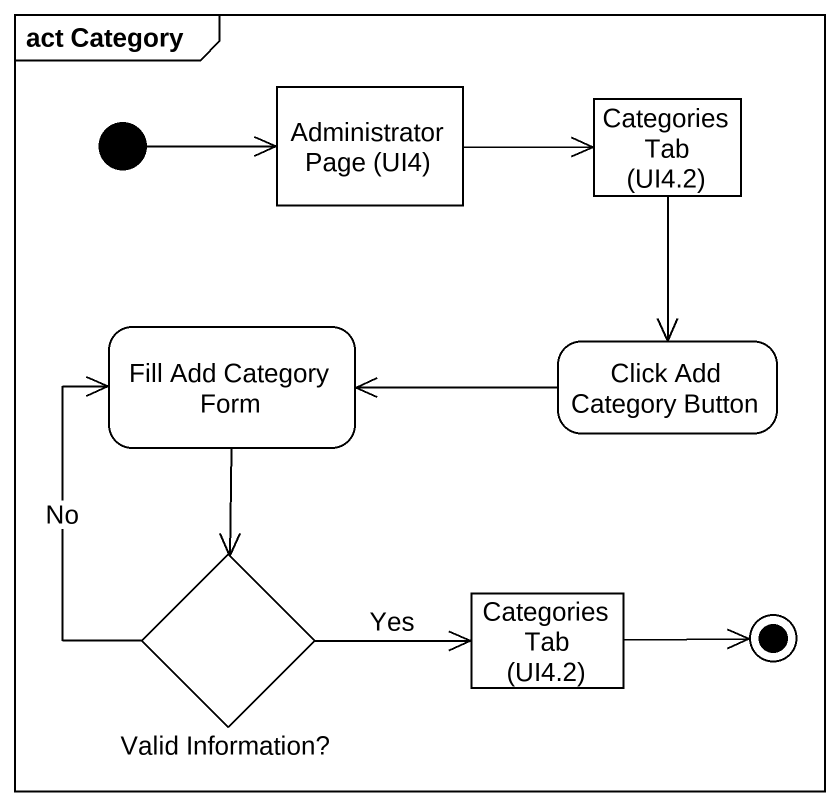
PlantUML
@startuml
mainframe act Category
hide empty description
state "Administrator Page (UI4)" as Administrator_Page_UI4 <<object>> #FFFFFF
state "Categories Tab (UI4.2)" as Categories_Tab_UI4_2 <<object>> #FFFFFF
state "Fill Add Category Form" as Fill_Add_Category_Form #FFFFFF
state "Click Add Category Button" as Click_Add_Category_Button #FFFFFF
state "Valid Information?" as Valid_Information <<choice>> #FFFFFF
state "Categories Tab (UI4.2)" as Categories_Tab_UI4_2_2 <<object>> #FFFFFF
[*] -right-> Administrator_Page_UI4
Administrator_Page_UI4 -right-> Categories_Tab_UI4_2
Categories_Tab_UI4_2 --> Click_Add_Category_Button
Fill_Add_Category_Form --> Valid_Information
Click_Add_Category_Button -left-> Fill_Add_Category_Form
Valid_Information -up-> Fill_Add_Category_Form : No
Valid_Information -right-> Categories_Tab_UI4_2_2 : Yes
Categories_Tab_UI4_2_2 -right-> [*]
@enduml
